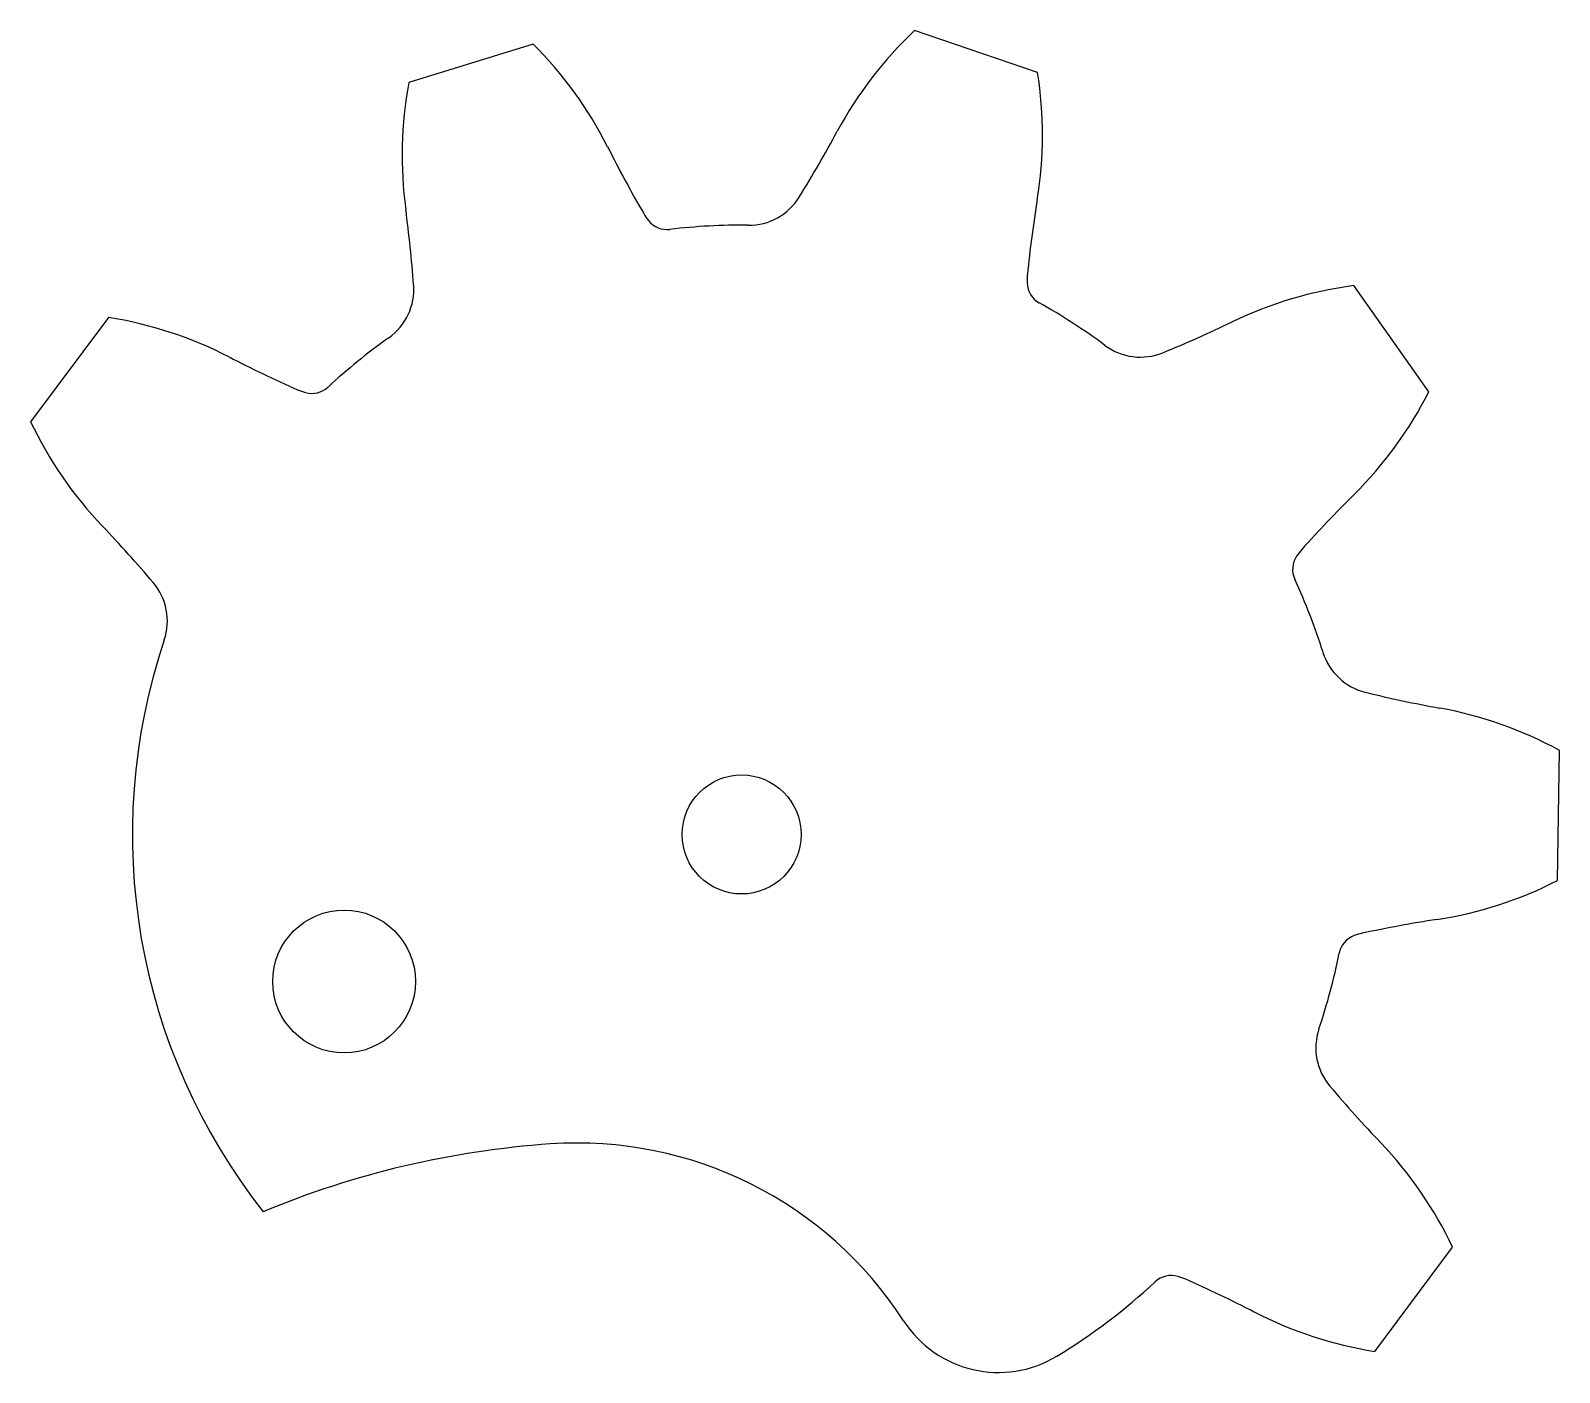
# Model space of a CAD drawing. Extents: x -14 to 18.1, y -10.5 to 17.7.
import ezdxf

# ---------------------------------------------------------------- set-up
doc = ezdxf.new("R2010")
doc.units = 0
doc.layers.get('0').update_dxf_attribs({"linetype": 'CONTINUOUS'})

msp = doc.modelspace()

# ---------------------------------------------------------------- linework, layer by layer
at = {"color": 7, "linetype": 'CONTINUOUS'}
for p, q in [((7.15, 16.839), (4.564, 17.719)), ((-3.446, 17.436), (-6.056, 16.627)), ((15.372, 10.128), (13.797, 12.36)), ((-12.37, 11.69), (-14.005, 9.502)), ((18.079, -0.134), (18.116, 2.597)), ((14.237, -10.028), (15.873, -7.84))]:
    msp.add_line(p, q, dxfattribs=at)
for centre, radius in [((0.934, 0.831), 1.25), ((-7.418, -2.257), 1.5)]:
    msp.add_circle(centre, radius, dxfattribs=at)
for centre, radius, start, end in [((10.33, 11.622), 8.391, 133.4033, 151.6774), ((-9.375, 11.498), 8.391, 26.7702, 45.0443), ((-1.136, 15.52), 8.391, 350.7702, 9.0443), ((2.192, 15.084), 8.391, 169.4033, 187.6774), ((-20.891, 28.449), 27.075, 328.3013, 331.6774), ((22.29, 27.473), 27.075, 206.7702, 210.1463), ((1.085, 14.877), 1.247, 269.3847, 328.3009), ((33.871, 9.832), 27.075, 170.7702, 174.1463), ((-32.956, 10.346), 27.075, 4.3013, 7.6774), ((-0.045, 14.501), 1.247, 210.1458, 218.2764), ((-0.631, 14.039), 0.5, 218.2769, 276.7581), ((0.934, 0.831), 12.8, 89.3849, 96.7581), ((8.177, 12.466), 1.247, 174.1458, 182.2764), ((-7.2, 12.283), 1.247, 305.3847, 4.3009), ((7.431, 12.436), 0.5, 182.2769, 240.7581), ((14.878, 4.039), 8.391, 97.4033, 115.6774), ((0.934, 0.831), 12.8, 53.3849, 60.7581), ((-13.676, 3.402), 8.391, 62.7702, 81.0443), ((-0.49, 36.002), 27.075, 292.3013, 295.6774), ((0.934, 0.831), 12.8, 125.3849, 132.7581), ((9.312, 12.106), 1.247, 233.3847, 292.3009), ((2.552, 34.937), 27.075, 242.7702, 246.1463), ((-7.893, 11.315), 1.247, 246.1458, 254.2764), ((-8.096, 10.596), 0.5, 254.2769, 312.7581), ((7.893, 13.932), 8.391, 314.7702, 333.0443), ((-6.426, 13.102), 8.391, 205.4033, 223.6774), ((32.871, -11.247), 27.075, 134.7702, 138.1463), ((-32.076, -11.391), 27.075, 40.3013, 43.6774), ((13.632, 5.986), 1.247, 138.1458, 146.2764), ((13.011, 6.401), 0.5, 146.2769, 204.7581), ((-12.378, 5.315), 1.247, 341.3847, 40.3009), ((0.934, 0.831), 12.8, 17.3849, 24.7581), ((0.934, 0.831), 12.8, 161.3849, 218.2507), ((14.339, 5.028), 1.247, 197.3847, 256.3009), ((20.455, 30.122), 27.075, 256.3013, 259.6774), ((14.1, -4.77), 8.391, 61.4033, 79.6774), ((14.264, 7.339), 8.391, 278.7702, 297.0443), ((19.672, -27.713), 27.075, 98.7702, 102.1463), ((14.237, -2.462), 1.247, 102.1458, 110.2764), ((13.979, -1.762), 0.5, 110.2769, 168.7581), ((0.934, 0.831), 12.8, 341.3849, 348.7581), ((14.246, -3.653), 1.247, 161.3848, 220.3009), ((33.944, 13.053), 27.075, 220.3013, 223.6774), ((-1.754, -24.819), 19.195, 93.9784, 112.5614), ((-2.519, -13.815), 8.164, 32.8664, 93.9784), ((8.293, -11.44), 8.391, 25.4033, 43.6774), ((1.059, 0.622), 12.561, 301.1594, 312.9857), ((9.963, -8.934), 0.5, 74.2769, 132.7581), ((9.761, -9.653), 1.247, 66.1458, 74.2764), ((-0.684, -33.275), 27.075, 62.7702, 66.1463), ((15.544, -1.739), 8.391, 242.7702, 261.0443), ((6.331, -8.097), 2.373, 212.8665, 301.1595)]:
    msp.add_arc(centre, radius, start, end, dxfattribs=at)

doc.saveas('drawing.dxf')
